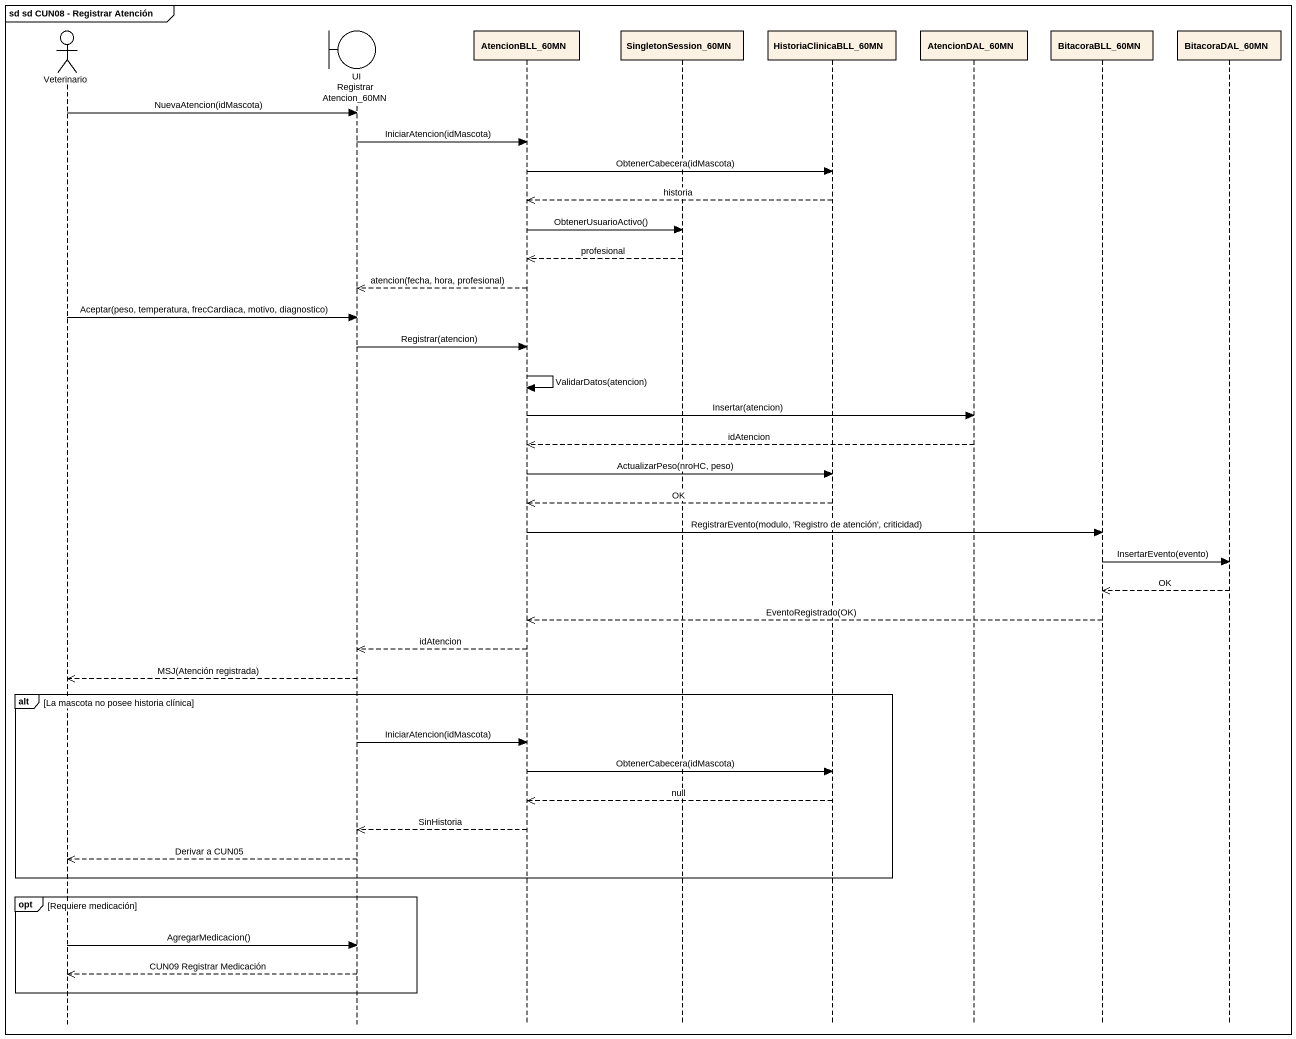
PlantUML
@startuml
mainframe sd sd CUN08 - Registrar Atención
hide footbox
actor Veterinario
boundary "UI RegistrarAtencion_60MN" as UI_RegistrarAtencion_60MN
participant AtencionBLL_60MN
participant SingletonSession_60MN
participant HistoriaClinicaBLL_60MN
participant AtencionDAL_60MN
participant BitacoraBLL_60MN
participant BitacoraDAL_60MN

Veterinario -> UI_RegistrarAtencion_60MN : NuevaAtencion(idMascota)
UI_RegistrarAtencion_60MN -> AtencionBLL_60MN : IniciarAtencion(idMascota)
AtencionBLL_60MN -> HistoriaClinicaBLL_60MN : ObtenerCabecera(idMascota)
HistoriaClinicaBLL_60MN -->> AtencionBLL_60MN : historia
AtencionBLL_60MN -> SingletonSession_60MN : ObtenerUsuarioActivo()
SingletonSession_60MN -->> AtencionBLL_60MN : profesional
AtencionBLL_60MN -->> UI_RegistrarAtencion_60MN : atencion(fecha, hora, profesional)
Veterinario -> UI_RegistrarAtencion_60MN : Aceptar(peso, temperatura, frecCardiaca, motivo, diagnostico)
UI_RegistrarAtencion_60MN -> AtencionBLL_60MN : Registrar(atencion)
AtencionBLL_60MN -> AtencionBLL_60MN : ValidarDatos(atencion)
AtencionBLL_60MN -> AtencionDAL_60MN : Insertar(atencion)
AtencionDAL_60MN -->> AtencionBLL_60MN : idAtencion
AtencionBLL_60MN -> HistoriaClinicaBLL_60MN : ActualizarPeso(nroHC, peso)
HistoriaClinicaBLL_60MN -->> AtencionBLL_60MN : OK
AtencionBLL_60MN -> BitacoraBLL_60MN : RegistrarEvento(modulo, 'Registro de atención', criticidad)
BitacoraBLL_60MN -> BitacoraDAL_60MN : InsertarEvento(evento)
BitacoraDAL_60MN -->> BitacoraBLL_60MN : OK
BitacoraBLL_60MN -->> AtencionBLL_60MN : EventoRegistrado(OK)
AtencionBLL_60MN -->> UI_RegistrarAtencion_60MN : idAtencion
UI_RegistrarAtencion_60MN -->> Veterinario : MSJ(Atención registrada)
alt La mascota no posee historia clínica
  UI_RegistrarAtencion_60MN -> AtencionBLL_60MN : IniciarAtencion(idMascota)
  AtencionBLL_60MN -> HistoriaClinicaBLL_60MN : ObtenerCabecera(idMascota)
  HistoriaClinicaBLL_60MN -->> AtencionBLL_60MN : null
  AtencionBLL_60MN -->> UI_RegistrarAtencion_60MN : SinHistoria
  UI_RegistrarAtencion_60MN -->> Veterinario : Derivar a CUN05
end
opt Requiere medicación
  Veterinario -> UI_RegistrarAtencion_60MN : AgregarMedicacion()
  UI_RegistrarAtencion_60MN -->> Veterinario : CUN09 Registrar Medicación
end
@enduml
